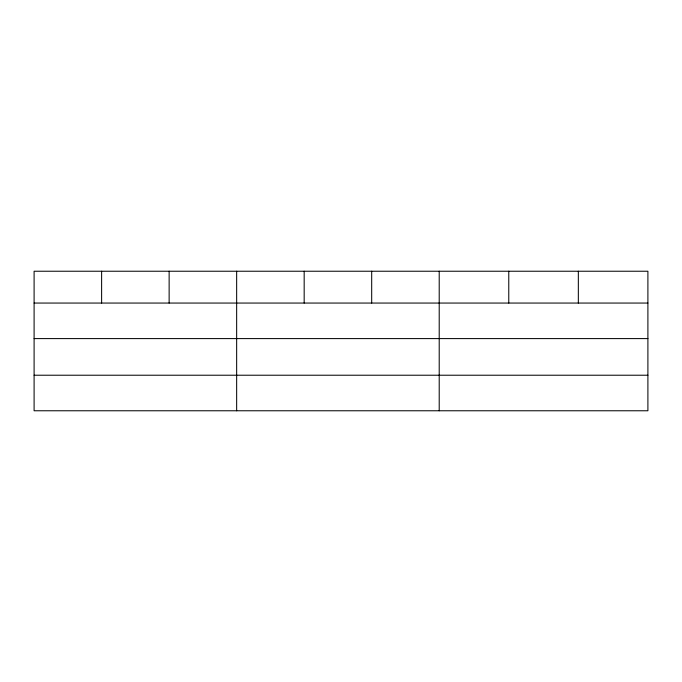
<?xml version="1.0" encoding="UTF-8"?>
<svg xmlns="http://www.w3.org/2000/svg" width="682" height="682" viewBox="0 0 682 682"><rect width="100%" height="100%" fill="white"/><g stroke="black" fill="none" stroke-linecap="round" stroke-linejoin="round"><path stroke-width="1.02" d="M647.9 338.596L647.9 271.231L34.1 271.231L34.1 410.769L647.9 410.769L647.9 338.596L34.1 338.596M34.1 303.055L647.9 303.055M34.1 375.219L647.9 375.219M578.336 271.231L578.336 303.055M508.772 271.231L508.772 303.055M439.208 271.231L439.208 410.769M371.69 271.231L371.69 303.055M304.172 271.231L304.172 303.055M236.654 271.231L236.654 410.769M169.136 271.231L169.136 303.055M101.618 271.231L101.618 303.055"/></g></svg>
